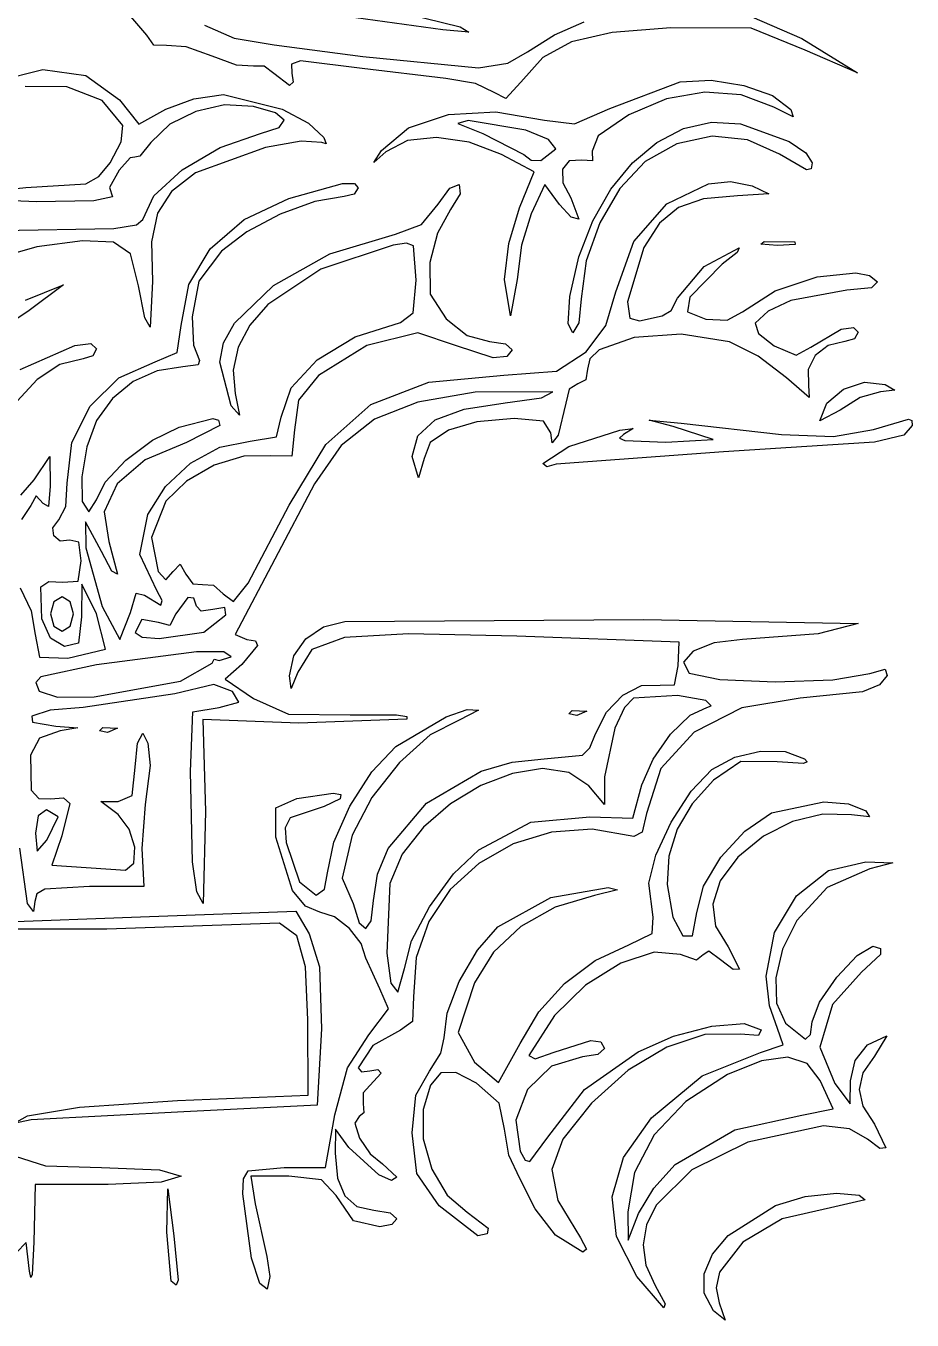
# Model space of a CAD drawing. Extents: x -2 to 143, y -75 to 57.
# Drawn here: x 118.25 to 141.05, y -75.06 to -41.78 of the extents above; entities that cross this region are included whole.
import ezdxf

# ---------------------------------------------------------------- set-up
doc = ezdxf.new("R2010")
doc.units = 0

msp = doc.modelspace()

# ---------------------------------------------------------------- linework, layer by layer
at = {"layer": 'Layer 1'}
for p, q in [((127.145388, -41.245665), (129.423817, -41.808566)), ((121.360018, -42.019968), (120.94696, -41.537355)), ((128.975928, -41.880598), (124.994114, -41.337804)), ((136.668238, -41.434393), (138.213968, -42.102492)), ((122.841158, -41.766426), (123.610574, -42.101928)), ((129.648444, -41.943326), (128.975928, -41.880598)), ((129.423817, -41.808566), (129.648444, -41.943326)), ((131.845418, -42.012763), (132.609688, -41.67966)), ((134.836928, -41.834443), (133.331901, -41.953803)), ((136.908457, -41.841995), (134.836928, -41.834443)), ((138.296578, -42.406445), (136.908457, -41.841995)), ((121.541519, -42.278518), (121.360018, -42.019968)), ((123.610574, -42.101928), (124.640938, -42.27176)), ((131.152778, -42.447235), (131.845418, -42.012763)), ((132.286494, -42.190376), (131.551544, -42.598147)), ((133.331901, -41.953803), (132.286494, -42.190376)), ((138.213968, -42.102492), (139.638278, -42.984809)), ((121.868348, -42.286855), (121.541519, -42.278518)), ((122.376458, -42.318409), (121.868348, -42.286855)), ((123.038198, -42.556296), (122.376458, -42.318409)), ((123.668901, -42.791524), (123.038198, -42.556296)), ((124.640938, -42.27176), (126.916738, -42.566258)), ((126.916738, -42.566258), (129.891191, -42.859454)), ((130.64336, -42.744127), (131.152778, -42.447235)), ((139.638278, -42.984809), (138.296578, -42.406445)), ((117.523896, -43.196606), (118.689014, -42.90073)), ((118.689014, -42.90073), (119.79106, -43.060059)), ((124.102368, -42.816685), (123.668901, -42.791524)), ((124.378813, -42.821477), (124.102368, -42.816685)), ((124.631978, -43.007732), (124.378813, -42.821477)), ((125.318281, -42.679922), (125.080656, -42.770234)), ((125.080656, -42.770234), (125.089578, -42.994722)), ((126.898018, -42.878347), (125.318281, -42.679922)), ((129.049488, -43.137992), (126.898018, -42.878347)), ((129.891191, -42.859454), (130.64336, -42.744127)), ((131.551544, -42.598147), (130.977888, -43.231103)), ((119.79106, -43.060059), (120.657908, -43.684959)), ((125.031471, -43.31315), (124.631978, -43.007732)), ((125.122877, -43.231357), (125.031471, -43.31315)), ((125.089578, -42.994722), (125.122877, -43.231357)), ((129.812132, -43.264353), (129.049488, -43.137992)), ((130.977888, -43.231103), (130.593163, -43.647997)), ((133.27206, -43.905098), (135.07929, -43.217426)), ((135.07929, -43.217426), (135.880272, -43.179588)), ((135.880272, -43.179588), (136.721445, -43.311035)), ((119.300111, -43.352111), (118.235714, -43.338052)), ((120.213341, -43.700475), (119.300111, -43.352111)), ((122.573401, -43.656715), (123.335918, -43.547394)), ((123.335918, -43.547394), (124.842351, -43.925893)), ((130.291868, -43.496777), (129.812132, -43.264353)), ((130.593163, -43.647997), (130.291868, -43.496777)), ((135.712867, -43.485223), (134.730411, -43.657974)), ((136.650665, -43.556003), (135.712867, -43.485223)), ((137.4896, -43.873192), (136.650665, -43.556003)), ((136.721445, -43.311035), (137.453335, -43.574263)), ((137.453335, -43.574263), (137.92647, -43.931772)), ((120.747198, -44.341325), (120.213341, -43.700475)), ((120.657908, -43.684959), (121.159068, -44.308732)), ((121.851698, -43.925827), (122.573401, -43.656715)), ((123.363526, -43.815004), (122.619108, -43.979072)), ((124.101488, -43.850925), (123.363526, -43.815004)), ((124.6694, -44.020782), (124.101488, -43.850925)), ((132.362324, -44.29989), (133.27206, -43.905098)), ((134.730411, -43.657974), (133.7575, -44.071378)), ((137.986319, -44.118397), (137.4896, -43.873192)), ((121.159068, -44.308732), (121.851698, -43.925827)), ((122.619108, -43.979072), (121.957145, -44.311728)), ((124.892653, -44.208531), (124.6694, -44.020782)), ((124.765311, -44.391239), (124.892653, -44.208531)), ((124.842351, -43.925893), (125.520418, -44.281504)), ((128.096032, -44.404306), (129.125027, -44.062666)), ((129.125027, -44.062666), (130.337919, -43.988384)), ((129.62993, -44.214375), (129.363062, -44.288201)), ((131.112201, -44.465058), (129.62993, -44.214375)), ((130.337919, -43.988384), (131.58995, -44.208315)), ((131.58995, -44.208315), (132.362324, -44.29989)), ((133.7575, -44.071378), (132.967702, -44.606643)), ((137.92647, -43.931772), (137.986319, -44.118397)), ((120.698234, -44.761486), (120.747198, -44.341325)), ((121.957145, -44.311728), (121.466548, -44.78157)), ((123.246848, -44.904791), (124.281438, -44.545971)), ((124.281438, -44.545971), (124.765311, -44.391239)), ((125.520418, -44.281504), (125.914728, -44.648264)), ((127.39569, -44.986446), (128.096032, -44.404306)), ((129.363062, -44.288201), (130.00467, -44.546357)), ((130.00467, -44.546357), (131.06207, -45.090722)), ((131.689531, -44.706876), (131.112201, -44.465058)), ((134.484188, -44.776534), (135.168864, -44.422227)), ((135.168864, -44.422227), (135.889757, -44.257608)), ((135.889757, -44.257608), (136.62854, -44.30125)), ((136.62854, -44.30125), (137.885159, -44.758546)), ((120.417498, -45.301556), (120.698234, -44.761486)), ((121.466548, -44.78157), (121.177582, -45.128448)), ((122.270016, -45.486916), (123.246848, -44.904791)), ((124.413639, -44.904306), (122.613758, -45.560403)), ((125.329442, -44.741704), (124.413639, -44.904306)), ((125.863128, -44.783312), (125.329442, -44.741704)), ((125.971053, -44.810892), (125.863128, -44.783312)), ((125.914728, -44.648264), (125.971053, -44.810892)), ((128.062631, -44.731737), (127.51022, -45.020366)), ((128.813667, -44.648222), (128.062631, -44.731737)), ((129.655848, -44.767414), (128.813667, -44.648222)), ((130.48169, -45.086906), (129.655848, -44.767414)), ((131.886, -44.939086), (131.689531, -44.706876)), ((132.967702, -44.606643), (132.8207, -45.005043)), ((133.854054, -45.301955), (134.484188, -44.776534)), ((134.997259, -44.810168), (134.18259, -45.269698)), ((135.902899, -44.621435), (134.997259, -44.810168)), ((136.812279, -44.708391), (135.902899, -44.621435)), ((137.63817, -45.075927), (136.812279, -44.708391)), ((137.885159, -44.758546), (138.31115, -45.044577)), ((120.931912, -45.177994), (120.649198, -45.49447)), ((121.053548, -45.159543), (120.931912, -45.177994)), ((121.177582, -45.128448), (121.053548, -45.159543)), ((127.198829, -45.293409), (127.39569, -44.986446)), ((127.51022, -45.020366), (127.198829, -45.293409)), ((131.3213, -45.536697), (130.48169, -45.086906)), ((131.06207, -45.090722), (131.243597, -45.233147)), ((131.243597, -45.233147), (131.49607, -45.245292)), ((131.49607, -45.245292), (131.886, -44.939086)), ((131.886, -44.939086), (131.886, -44.939086)), ((132.227513, -45.24996), (132.055604, -45.469468)), ((132.5533, -45.235213), (132.227513, -45.24996)), ((132.828637, -45.247451), (132.5533, -45.235213)), ((132.8207, -45.005043), (132.828637, -45.247451)), ((138.332085, -45.486162), (137.63817, -45.075927)), ((138.31115, -45.044577), (138.47445, -45.299729)), ((120.130715, -45.652677), (120.417498, -45.301556)), ((120.649198, -45.49447), (120.401141, -45.932891)), ((121.543042, -46.151754), (122.270016, -45.486916)), ((122.613758, -45.560403), (121.998136, -46.035573)), ((130.9443, -46.455636), (131.3213, -45.536697)), ((132.055604, -45.469468), (132.06115, -45.813824)), ((133.29679, -45.979917), (133.854054, -45.301955)), ((134.18259, -45.269698), (133.532102, -45.96006)), ((138.447197, -45.460834), (138.332085, -45.486162)), ((138.47445, -45.299729), (138.447197, -45.460834)), ((118.251798, -45.93913), (119.793014, -45.840991)), ((119.793014, -45.840991), (120.130715, -45.652677)), ((125.018018, -46.216414), (126.394826, -45.838089)), ((126.394826, -45.838089), (126.703141, -45.833973)), ((126.703141, -45.833973), (126.799078, -45.947017)), ((129.158847, -45.952039), (129.399848, -45.860921)), ((129.399848, -45.860921), (129.425263, -46.09922)), ((131.59915, -45.863596), (131.24815, -46.614739)), ((131.97436, -46.376368), (131.59915, -45.863596)), ((132.06115, -45.813824), (132.26773, -46.203117)), ((134.737493, -46.359724), (135.810111, -45.838577)), ((135.810111, -45.838577), (136.377127, -45.786654)), ((136.377127, -45.786654), (136.936638, -45.895508)), ((136.936638, -45.895508), (137.361372, -46.097709)), ((116.442308, -46.115495), (118.251798, -45.93913)), ((118.526498, -46.304947), (117.017592, -46.238898)), ((120.475838, -46.176665), (119.995789, -46.277662)), ((120.401141, -45.932891), (120.475838, -46.176665)), ((121.258028, -46.758711), (121.543042, -46.151754)), ((121.998136, -46.035573), (121.634636, -46.593183)), ((123.86216, -46.756933), (125.018018, -46.216414)), ((126.439198, -46.170186), (125.683839, -46.295764)), ((126.693366, -46.10463), (126.439198, -46.170186)), ((126.799078, -45.947017), (126.693366, -46.10463)), ((128.859608, -46.36274), (129.158847, -45.952039)), ((129.425263, -46.09922), (129.172488, -46.500248)), ((132.26773, -46.203117), (132.47534, -46.749961)), ((132.830721, -46.791845), (133.29679, -45.979917)), ((133.532102, -45.96006), (133.010344, -46.843773)), ((135.678497, -46.227428), (135.033468, -46.4495)), ((136.554748, -46.147644), (135.678497, -46.227428)), ((137.361372, -46.097709), (136.554748, -46.147644)), ((119.995789, -46.277662), (118.526498, -46.304947)), ((125.683839, -46.295764), (124.793413, -46.622236)), ((128.425057, -46.887934), (128.859608, -46.36274)), ((129.172488, -46.500248), (128.840249, -47.108993)), ((130.676627, -47.378044), (130.9443, -46.455636)), ((132.276289, -46.697629), (131.97436, -46.376368)), ((133.886651, -47.328886), (134.737493, -46.359724)), ((135.033468, -46.4495), (134.546944, -46.854133)), ((120.509553, -46.98761), (121.092066, -46.899416)), ((121.092066, -46.899416), (121.258028, -46.758711)), ((121.634636, -46.593183), (121.484199, -47.331738)), ((122.990629, -47.510922), (123.86216, -46.756933)), ((124.793413, -46.622236), (123.937097, -47.074205)), ((127.759978, -47.135317), (128.425057, -46.887934)), ((131.24815, -46.614739), (130.996292, -47.419915)), ((132.47534, -46.749961), (132.276289, -46.697629)), ((132.474176, -47.719168), (132.830721, -46.791845)), ((133.010344, -46.843773), (132.663453, -47.82194)), ((134.546944, -46.854133), (134.146208, -47.481604)), ((117.587128, -47.046234), (120.509553, -46.98761)), ((123.937097, -47.074205), (123.284068, -47.576276)), ((126.066392, -47.642853), (127.759978, -47.135317)), ((128.840249, -47.108993), (128.640948, -47.866418)), ((118.533409, -47.460167), (116.247058, -48.124398)), ((119.703594, -47.305268), (118.533409, -47.460167)), ((120.508128, -47.339211), (119.703594, -47.305268)), ((120.943991, -47.639131), (120.508128, -47.339211)), ((121.484199, -47.331738), (121.507768, -48.349743)), ((122.440341, -48.434931), (122.990629, -47.510922)), ((123.284068, -47.576276), (122.700378, -48.343378)), ((127.695058, -47.423737), (125.839749, -48.040579)), ((128.041098, -47.365864), (127.695058, -47.423737)), ((128.218287, -47.439885), (128.041098, -47.365864)), ((128.288748, -48.317626), (128.218287, -47.439885)), ((130.56296, -48.305316), (130.676627, -47.378044)), ((130.996292, -47.419915), (130.88368, -48.300969)), ((133.425448, -48.615998), (133.886651, -47.328886)), ((134.146208, -47.481604), (133.724514, -48.87889)), ((135.700079, -47.970406), (136.594918, -47.485626)), ((136.594918, -47.485626), (136.549478, -47.610603)), ((137.156337, -47.397738), (137.23991, -47.329166)), ((137.58392, -47.428826), (137.156337, -47.397738)), ((137.23991, -47.329166), (137.23991, -47.329186)), ((137.23991, -47.329186), (138.03149, -47.333586)), ((138.041922, -47.402671), (137.58392, -47.428826)), ((138.03149, -47.333586), (138.041922, -47.402671)), ((121.147758, -48.462421), (120.943991, -47.639131)), ((124.621252, -48.452368), (126.066392, -47.642853)), ((128.640948, -47.866418), (128.652062, -48.677999)), ((132.24548, -48.74331), (132.474176, -47.719168)), ((132.663453, -47.82194), (132.53757, -48.795668)), ((136.162278, -47.911082), (135.326888, -48.760131)), ((136.549478, -47.610603), (136.162278, -47.911082)), ((125.839749, -48.040579), (124.477996, -48.943843)), ((135.016088, -48.782856), (135.700079, -47.970406)), ((137.526563, -48.590917), (138.608321, -48.230014)), ((138.608321, -48.230014), (139.596144, -48.128218)), ((139.596144, -48.128218), (139.95077, -48.19775)), ((139.95077, -48.19775), (140.157038, -48.359976)), ((118.242052, -48.829506), (119.218598, -48.439648)), ((119.218598, -48.439648), (118.337098, -49.099784)), ((121.306407, -49.284462), (121.147758, -48.462421)), ((121.507768, -48.349743), (121.449736, -49.530168)), ((122.248208, -49.485514), (122.440341, -48.434931)), ((122.700378, -48.343378), (122.530208, -49.259536)), ((123.614717, -49.425588), (124.621252, -48.452368)), ((128.209792, -49.160745), (128.288748, -48.317626)), ((130.56296, -48.305321), (130.56296, -48.305316)), ((130.71442, -49.236055), (130.56296, -48.305321)), ((130.88368, -48.300969), (130.71442, -49.236055)), ((139.370778, -48.578972), (137.927909, -48.845464)), ((140.000203, -48.519668), (139.370778, -48.578972)), ((140.157038, -48.359976), (140.000203, -48.519668)), ((128.652062, -48.677999), (129.061958, -49.311428)), ((132.195714, -49.440628), (132.24548, -48.743306)), ((132.24548, -48.743306), (132.24548, -48.74331)), ((132.53757, -48.795668), (132.474696, -49.417443)), ((133.171232, -49.481232), (133.425448, -48.615998)), ((133.724514, -48.87889), (133.785956, -49.29992)), ((134.845779, -49.102863), (135.016088, -48.782856)), ((135.326888, -48.760131), (135.265267, -49.134023)), ((136.683868, -49.136477), (137.526563, -48.590917)), ((137.927909, -48.845464), (137.344593, -49.116238)), ((118.337098, -49.099784), (117.091591, -49.935233)), ((124.477996, -48.943843), (124.013318, -49.47368)), ((127.887498, -49.411656), (128.209792, -49.160745)), ((134.038458, -49.368894), (134.618808, -49.235964)), ((134.618808, -49.235964), (134.845779, -49.102863)), ((135.265267, -49.134023), (135.742288, -49.321006)), ((136.288112, -49.34399), (136.683868, -49.136477)), ((137.344593, -49.116238), (137.008398, -49.423286)), ((121.449736, -49.530168), (121.306407, -49.284462)), ((122.143163, -50.180334), (122.248208, -49.485514)), ((122.530208, -49.259536), (122.566054, -49.987612)), ((123.335352, -49.930376), (123.614717, -49.425588)), ((124.013318, -49.47368), (123.709369, -50.040079)), ((126.722871, -49.776799), (127.887498, -49.411656)), ((129.061958, -49.311428), (129.603156, -49.739932)), ((132.32228, -49.674045), (132.195714, -49.440628)), ((132.474696, -49.417443), (132.32228, -49.674045)), ((132.663238, -50.157788), (133.171232, -49.481232)), ((133.785956, -49.29992), (134.038458, -49.368894)), ((135.742288, -49.321006), (136.288112, -49.34399)), ((137.008398, -49.423286), (137.098453, -49.69106)), ((139.221207, -49.578282), (139.534978, -49.534212)), ((139.534978, -49.534212), (139.662298, -49.659166)), ((125.744609, -50.366374), (126.722871, -49.776799)), ((128.333108, -49.674128), (127.016754, -49.998513)), ((129.299628, -50.001268), (128.333108, -49.674128)), ((129.603156, -49.739932), (130.172298, -49.893118)), ((130.172298, -49.893118), (130.585236, -49.957431)), ((133.896813, -49.795307), (132.998787, -50.113916)), ((135.108459, -49.708031), (133.896813, -49.795307)), ((136.352958, -49.906096), (135.108459, -49.708031)), ((137.090844, -50.272329), (136.352958, -49.906096)), ((137.098453, -49.69106), (137.496968, -50.009046)), ((138.443448, -50.044246), (139.221207, -49.578282)), ((139.315978, -49.899886), (138.883128, -50.002578)), ((139.560568, -49.826304), (139.315978, -49.899886)), ((139.662298, -49.659166), (139.560568, -49.826304)), ((118.104738, -50.619314), (119.507482, -49.999005)), ((119.507482, -49.999005), (119.920653, -49.947749)), ((119.920653, -49.947749), (120.070278, -50.088384)), ((120.070278, -50.088384), (119.968548, -50.262517)), ((121.574918, -50.422004), (122.143163, -50.180334)), ((122.566054, -49.987612), (122.713778, -50.382516)), ((123.236948, -50.424237), (123.335352, -49.930376)), ((123.709369, -50.040079), (123.578593, -50.631358)), ((127.016754, -49.998513), (125.776518, -50.768758)), ((130.271203, -50.318593), (129.299628, -50.001268)), ((130.585236, -49.957431), (130.756988, -50.112118)), ((130.756988, -50.112118), (130.620361, -50.284296)), ((131.898456, -50.654673), (132.663238, -50.157788)), ((132.998787, -50.113916), (132.755122, -50.343091)), ((137.496968, -50.009046), (138.065529, -50.247757)), ((138.065529, -50.247757), (138.443448, -50.044246)), ((138.883128, -50.002578), (138.555543, -50.257727)), ((119.125204, -50.490236), (118.537389, -50.871917)), ((119.723958, -50.340304), (119.125204, -50.490236)), ((119.968548, -50.262517), (119.723958, -50.340304)), ((120.641859, -50.827373), (121.574918, -50.422004)), ((122.287118, -50.546766), (121.627213, -50.647017)), ((122.681813, -50.497139), (122.287118, -50.546766)), ((122.713778, -50.382516), (122.681813, -50.497139)), ((123.527418, -51.548487), (123.236948, -50.424237)), ((125.070947, -51.086632), (125.744609, -50.366374)), ((130.620361, -50.284296), (130.271203, -50.318593)), ((132.755122, -50.343091), (132.695148, -50.609846)), ((137.815208, -50.830276), (137.090844, -50.272329)), ((138.555543, -50.257727), (138.375565, -50.614293)), ((118.537389, -50.871917), (118.025859, -51.429521)), ((119.900449, -51.554383), (120.641859, -50.827373)), ((121.627213, -50.647017), (121.012736, -50.925579)), ((123.578593, -50.631358), (123.633438, -51.235837)), ((125.776518, -50.768758), (125.264874, -51.402299)), ((128.614624, -50.944278), (130.545538, -50.760028)), ((130.545538, -50.760028), (131.898456, -50.654673)), ((132.651739, -50.882359), (132.447778, -50.987906)), ((132.695148, -50.609846), (132.651739, -50.882359)), ((138.395322, -51.337026), (137.815208, -50.830276)), ((138.375565, -50.614293), (138.385538, -51.021236)), ((121.012736, -50.925579), (120.479322, -51.360414)), ((123.633438, -51.235837), (123.743538, -51.791548)), ((124.820118, -51.843826), (125.070947, -51.086632)), ((127.125549, -51.516756), (128.614624, -50.944278)), ((129.810098, -51.202166), (128.329928, -51.452882)), ((131.808068, -51.188166), (129.810098, -51.202166)), ((131.512807, -51.345531), (131.808068, -51.188166)), ((132.225186, -51.122991), (132.139228, -51.480646)), ((132.447778, -50.987906), (132.225186, -51.122991)), ((138.385538, -51.021236), (138.395322, -51.337026)), ((138.852768, -51.479732), (139.280239, -51.123514)), ((139.280239, -51.123514), (139.825053, -50.939734)), ((140.23273, -51.19163), (139.714061, -51.335655)), ((139.825053, -50.939734), (140.35447, -51.00212)), ((140.597976, -51.149773), (140.23273, -51.19163)), ((140.35447, -51.00212), (140.597976, -51.149773)), ((119.430211, -52.49367), (119.900449, -51.554383)), ((120.479322, -51.360414), (120.062608, -51.929486)), ((123.743538, -51.791548), (123.527418, -51.548487)), ((125.264874, -51.402299), (125.156408, -52.165778)), ((125.964781, -52.546092), (127.125549, -51.516756)), ((128.329928, -51.452882), (127.213704, -51.890451)), ((129.522194, -51.631863), (130.577488, -51.475326)), ((130.577488, -51.475326), (131.512807, -51.345531)), ((132.139228, -51.480646), (131.944368, -52.301886)), ((138.67538, -51.93466), (138.852768, -51.479732)), ((139.714061, -51.335655), (139.19378, -51.66091)), ((122.192588, -52.096266), (123.057237, -51.879034)), ((123.057237, -51.879034), (123.202193, -51.919787)), ((124.695022, -52.345651), (124.820118, -51.843826)), ((127.213704, -51.890451), (126.360987, -52.571958)), ((128.775259, -51.911776), (129.522194, -51.631863)), ((130.806468, -51.876306), (129.851599, -51.961033)), ((131.564656, -51.940782), (130.806468, -51.876306)), ((139.19378, -51.66091), (138.67538, -51.93466)), ((140.05767, -52.15882), (140.952145, -51.888666)), ((140.952145, -51.888666), (141.042444, -51.924045)), ((120.062608, -51.929486), (119.814709, -52.604057)), ((121.511363, -52.429114), (122.192588, -52.096266)), ((123.236948, -52.057066), (122.380348, -52.488756)), ((123.202193, -51.919787), (123.236948, -52.057066)), ((125.156408, -52.165778), (125.090812, -52.847338)), ((128.331154, -52.318252), (128.775259, -51.911776)), ((129.118872, -52.174424), (128.65255, -52.496696)), ((129.851599, -51.961033), (129.118872, -52.174424)), ((131.749498, -52.247186), (131.564656, -51.940782)), ((132.220675, -52.595224), (133.52706, -52.17602)), ((133.52706, -52.17602), (133.870057, -52.129015)), ((133.870057, -52.129015), (133.62606, -52.28358)), ((134.90086, -52.0843), (134.279814, -51.918535)), ((134.279814, -51.918535), (135.11028, -51.9973)), ((135.927579, -52.411876), (134.90086, -52.0843)), ((135.11028, -51.9973), (137.68292, -52.28422)), ((138.67538, -51.93466), (138.67538, -51.93466)), ((139.027034, -52.341573), (140.05767, -52.15882)), ((141.04715, -52.05745), (140.834964, -52.305408)), ((141.042444, -51.924045), (141.04715, -52.05745)), ((119.310668, -53.535874), (119.430211, -52.49367)), ((120.820788, -52.948744), (121.511363, -52.429114)), ((122.380348, -52.488756), (121.31798, -52.935385)), ((123.240937, -52.616832), (124.020888, -52.454626)), ((124.020888, -52.454626), (124.695022, -52.345651)), ((125.018788, -54.100918), (125.964781, -52.546092)), ((126.360987, -52.571958), (125.671338, -53.554486)), ((128.184348, -52.854476), (128.331154, -52.318252)), ((128.65255, -52.496696), (128.496898, -52.908066)), ((131.786423, -52.502611), (131.749498, -52.247186)), ((131.944368, -52.301886), (131.786423, -52.502611)), ((133.62606, -52.28358), (133.523507, -52.379025)), ((133.523507, -52.379025), (133.658689, -52.4427)), ((133.658689, -52.4427), (134.71449, -52.48833)), ((134.71449, -52.48833), (135.927579, -52.411876)), ((140.077285, -52.483256), (136.19871, -52.72934)), ((137.68292, -52.28422), (139.027034, -52.341573)), ((140.834964, -52.305408), (140.077285, -52.483256)), ((118.46341, -53.45287), (118.87018, -52.8495)), ((118.87018, -52.8495), (118.87318, -53.61599)), ((119.814709, -52.604057), (119.687797, -53.375397)), ((122.485783, -53.025942), (123.240937, -52.616832)), ((123.857158, -52.8462), (123.091331, -53.079462)), ((124.544038, -52.839438), (123.857158, -52.8462)), ((125.090812, -52.847338), (124.544038, -52.839438)), ((128.348478, -53.396926), (128.184348, -52.854476)), ((131.5481, -53.03602), (132.220675, -52.595224)), ((136.19871, -52.72934), (131.89447, -53.05307)), ((120.28562, -53.509882), (120.820788, -52.948744)), ((121.31798, -52.935385), (120.596441, -53.553604)), ((121.839746, -53.621497), (122.485783, -53.025942)), ((123.091331, -53.079462), (122.377842, -53.482731)), ((128.496898, -52.908066), (128.348478, -53.396926)), ((131.54815, -53.03597), (131.5481, -53.03602)), ((131.649884, -53.11892), (131.54815, -53.03597)), ((131.89447, -53.05307), (131.649884, -53.11892)), ((118.123085, -53.842686), (118.46341, -53.45287)), ((119.281053, -54.139028), (119.310668, -53.535874)), ((119.687797, -53.375397), (119.700818, -54.009677)), ((120.070618, -53.967256), (120.28562, -53.509882)), ((120.596441, -53.553604), (120.267747, -54.27696)), ((122.377842, -53.482731), (121.847978, -53.999518)), ((125.671338, -53.554486), (123.632738, -57.426606)), ((118.517534, -53.862796), (118.37721, -54.11482)), ((118.6922, -54.06012), (118.517534, -53.862796)), ((118.87318, -53.61599), (118.833645, -54.134804)), ((121.387148, -54.343036), (121.839746, -53.621497)), ((118.37721, -54.11482), (118.133711, -54.470683)), ((118.833645, -54.134804), (118.6922, -54.06012)), ((119.101138, -54.478384), (119.281053, -54.139028)), ((119.700818, -54.009677), (119.872718, -54.273066)), ((119.872718, -54.273066), (120.070618, -53.967256)), ((121.847978, -53.999518), (121.477462, -54.932988)), ((123.965478, -56.109248), (125.018788, -54.100918)), ((118.945917, -54.683336), (119.101138, -54.478384)), ((120.198638, -55.295396), (119.783436, -54.52984)), ((119.783436, -54.52984), (119.793708, -55.203796)), ((120.267747, -54.27696), (120.383918, -55.039006)), ((121.182641, -55.372217), (121.387148, -54.343036)), ((118.969451, -54.89205), (118.945917, -54.683336)), ((119.129623, -55.025976), (118.969451, -54.89205)), ((119.384318, -55.006564), (119.129623, -55.025976)), ((119.610277, -55.055055), (119.384318, -55.006564)), ((119.674828, -55.533244), (119.610277, -55.055055)), ((119.793708, -55.203796), (120.209909, -56.711475)), ((120.383918, -55.039006), (120.609168, -55.879546)), ((121.477462, -54.932988), (121.656808, -55.806038)), ((119.593232, -56.053569), (119.674828, -55.533244)), ((120.461346, -55.798382), (120.198638, -55.295396)), ((121.615588, -56.298776), (121.182641, -55.372217)), ((120.609168, -55.879546), (120.461346, -55.798382)), ((121.656808, -55.806038), (121.850381, -56.023407)), ((121.850381, -56.023407), (122.038928, -55.812038)), ((122.038928, -55.812038), (122.216794, -55.617883)), ((122.216794, -55.617883), (122.361308, -55.879338)), ((122.361308, -55.879338), (122.541068, -56.126337)), ((118.099221, -56.225002), (118.38869, -56.819513)), ((118.635092, -56.204497), (118.840691, -56.064112)), ((118.657618, -57.029294), (118.635092, -56.204497)), ((118.840691, -56.064112), (119.203288, -56.083544)), ((119.203288, -56.083544), (119.593232, -56.053569)), ((119.691118, -56.134534), (119.683118, -56.971004)), ((120.063258, -56.901024), (119.691118, -56.134534)), ((122.541068, -56.126337), (122.792888, -56.143138)), ((122.792888, -56.143138), (123.072509, -56.160569)), ((123.072509, -56.160569), (123.328498, -56.379188)), ((123.593581, -56.578703), (123.965478, -56.109248)), ((119.180004, -56.46342), (118.969734, -56.591166)), ((119.390265, -56.591166), (119.180004, -56.46342)), ((120.938888, -56.859956), (121.087964, -56.363611)), ((121.087964, -56.363611), (121.300048, -56.421966)), ((121.300048, -56.421966), (121.720851, -56.674002)), ((121.757912, -56.555454), (121.615588, -56.298776)), ((121.720851, -56.674002), (121.757912, -56.555454)), ((122.415483, -56.474195), (122.108084, -56.89609)), ((122.574524, -56.491942), (122.415483, -56.474195)), ((122.643194, -56.69709), (122.574524, -56.491942)), ((123.328498, -56.379188), (123.593581, -56.578703)), ((118.38869, -56.819513), (118.487148, -57.429094)), ((118.969734, -56.591166), (118.883154, -56.90141)), ((119.476844, -56.90141), (119.390265, -56.591166)), ((120.209909, -56.711475), (120.669618, -57.558006)), ((120.669618, -57.558006), (120.938888, -56.859956)), ((122.108084, -56.89609), (121.954479, -57.195376)), ((122.75969, -56.82494), (122.643194, -56.69709)), ((123.062404, -56.78359), (122.75969, -56.82494)), ((123.364139, -56.737854), (123.062404, -56.78359)), ((123.394044, -56.92704), (123.364139, -56.737854)), ((118.881482, -57.523629), (118.657618, -57.029294)), ((118.883154, -56.90141), (118.969734, -57.211659)), ((118.969734, -57.211659), (119.180004, -57.33941)), ((119.180004, -57.33941), (119.390265, -57.211659)), ((119.390265, -57.211659), (119.476844, -56.90141)), ((119.476844, -56.90141), (119.476844, -56.90141)), ((119.683118, -56.971004), (119.602327, -57.652123)), ((120.302338, -57.809334), (120.063258, -56.901024)), ((121.229503, -57.041184), (121.060034, -57.37582)), ((121.657894, -57.12279), (121.229503, -57.041184)), ((121.954479, -57.195376), (121.657894, -57.12279)), ((122.826424, -57.36619), (123.394044, -56.92704)), ((125.450299, -57.541836), (125.907724, -57.228435)), ((125.907724, -57.228435), (126.45276, -57.09855)), ((126.45276, -57.09855), (134.136196, -57.045938)), ((134.136196, -57.045938), (139.66216, -57.14415)), ((139.66216, -57.14415), (138.628025, -57.411124)), ((118.487148, -57.429094), (118.597568, -58.01585)), ((119.242888, -57.737494), (118.881482, -57.523629)), ((121.060034, -57.37582), (121.237844, -57.494163)), ((121.237844, -57.494163), (121.681393, -57.531478)), ((121.681393, -57.531478), (122.826424, -57.36582)), ((122.826424, -57.36582), (122.826424, -57.36619)), ((123.632738, -57.426606), (123.929588, -57.557836)), ((123.929588, -57.557836), (124.152772, -57.594721)), ((125.139324, -57.98112), (125.450299, -57.541836)), ((126.445604, -57.504994), (125.60894, -57.815715)), ((128.089071, -57.408943), (126.445604, -57.504994)), ((130.87553, -57.47242), (128.089071, -57.408943)), ((135.05094, -57.62266), (130.87553, -57.47242)), ((136.68225, -57.55599), (135.954111, -57.642317)), ((138.628025, -57.411124), (136.68225, -57.55599)), ((119.602327, -57.652123), (119.242888, -57.737494)), ((119.328208, -58.034114), (120.302338, -57.809334)), ((122.64061, -57.870385), (120.070504, -58.20774)), ((123.343566, -57.876717), (122.64061, -57.870385)), ((123.527274, -58.00733), (123.343566, -57.876717)), ((124.206657, -57.709441), (123.801638, -58.196776)), ((124.152772, -57.594721), (124.206657, -57.709441)), ((125.60894, -57.815715), (125.24289, -58.39625)), ((135.03134, -58.23723), (135.05094, -57.62266)), ((135.417711, -57.857226), (135.170175, -58.139113)), ((135.954111, -57.642317), (135.417711, -57.857226)), ((118.597568, -58.01585), (119.328208, -58.034114)), ((120.070504, -58.20774), (118.635576, -58.51801)), ((122.230814, -58.63252), (123.038944, -58.16733)), ((123.038944, -58.16733), (123.093059, -58.06502)), ((123.093059, -58.06502), (123.223164, -58.09603)), ((123.223164, -58.09603), (123.527274, -58.00733)), ((123.801638, -58.196776), (123.376848, -58.577436)), ((125.03364, -58.48865), (125.139324, -57.98112)), ((135.170175, -58.139113), (135.30863, -58.42637)), ((118.635576, -58.51801), (118.505491, -58.665204)), ((125.076551, -58.816164), (125.03364, -58.48865)), ((125.24289, -58.39625), (125.076551, -58.816164)), ((134.934915, -58.71901), (135.03134, -58.23723)), ((135.30863, -58.42637), (136.103877, -58.588336)), ((139.004358, -58.592025), (139.96332, -58.43237)), ((139.96332, -58.43237), (140.356974, -58.317614)), ((140.40679, -58.48107), (140.207316, -58.727074)), ((140.356974, -58.317614), (140.40679, -58.48107)), ((118.505491, -58.665204), (118.594434, -58.88645)), ((118.594434, -58.88645), (119.061306, -59.037334)), ((120.010954, -59.032171), (122.230814, -58.63247)), ((123.086271, -58.714774), (122.084388, -58.952956)), ((122.230814, -58.63247), (122.230814, -58.63252)), ((123.564278, -58.898256), (123.086271, -58.714774)), ((123.376848, -58.577436), (124.103898, -59.074686)), ((133.603915, -58.992889), (134.089428, -58.741998)), ((134.089428, -58.741998), (134.56504, -58.72823)), ((134.56504, -58.72823), (134.934915, -58.71901)), ((136.103877, -58.588336), (137.526831, -58.643784)), ((137.526831, -58.643784), (139.004358, -58.592025)), ((140.207316, -58.727074), (139.77255, -58.905733)), ((119.061306, -59.037334), (120.010954, -59.032171)), ((122.084388, -58.952956), (119.722988, -59.309796)), ((123.219628, -59.309846), (123.730649, -59.168896)), ((123.730649, -59.168896), (123.564278, -58.898256)), ((124.103898, -59.074686), (125.005482, -59.475225)), ((133.182474, -59.42518), (133.603915, -58.992889)), ((133.87866, -59.06797), (133.645601, -59.303966)), ((135.011818, -58.996201), (133.87866, -59.06797)), ((135.74449, -59.12307), (135.011818, -58.996201)), ((135.881819, -59.260145), (135.74449, -59.12307)), ((138.16568, -59.06926), (136.665715, -59.31434)), ((139.77255, -58.905733), (138.16568, -59.06926)), ((118.878235, -59.375587), (118.407699, -59.52466)), ((118.407699, -59.52466), (118.419055, -59.68456)), ((119.722988, -59.309796), (118.878235, -59.375587)), ((122.482208, -60.952326), (122.544308, -59.419346)), ((122.544308, -59.419346), (123.219628, -59.309846)), ((125.005482, -59.475225), (126.593038, -59.495626)), ((126.593038, -59.495626), (127.787822, -59.492275)), ((127.76728, -60.31171), (129.060486, -59.549776)), ((127.787822, -59.492275), (128.047979, -59.536687)), ((128.047979, -59.536687), (128.048128, -59.609126)), ((129.060486, -59.549776), (129.599631, -59.359095)), ((129.89071, -59.37324), (129.39919, -59.63172)), ((129.599631, -59.359095), (129.89071, -59.37324)), ((132.216735, -59.467754), (132.3026, -59.37932)), ((132.42217, -59.51163), (132.216735, -59.467754)), ((132.3026, -59.37931), (132.6819, -59.39661)), ((132.3026, -59.37932), (132.3026, -59.37931)), ((132.6819, -59.39661), (132.42217, -59.51163)), ((132.89908, -59.98315), (133.182474, -59.42518)), ((133.645601, -59.303966), (133.401678, -59.83298)), ((134.83601, -59.992714), (135.336818, -59.503672)), ((135.336818, -59.503672), (135.76879, -59.30647)), ((136.665715, -59.31434), (135.438819, -59.94021)), ((135.76879, -59.30647), (135.881819, -59.260145)), ((118.419055, -59.68456), (119.019978, -59.782836)), ((119.019978, -59.782836), (119.582597, -59.825139)), ((119.582597, -59.825139), (119.131238, -59.906156)), ((120.145126, -59.905744), (120.231, -59.81731)), ((120.231, -59.8173), (120.6103, -59.8346)), ((120.231, -59.81731), (120.231, -59.8173)), ((120.6103, -59.8346), (120.35056, -59.94962)), ((125.270618, -59.707926), (122.800098, -59.616926)), ((122.800098, -59.616926), (122.873198, -61.981856)), ((128.048128, -59.609126), (125.270618, -59.707926)), ((129.39919, -59.63172), (128.650477, -60.008888)), ((133.401678, -59.83298), (133.13147, -61.09221)), ((118.602716, -60.091654), (118.367788, -60.527606)), ((119.131238, -59.906156), (118.602716, -60.091654)), ((120.35056, -59.94962), (120.145126, -59.905744)), ((121.05983, -60.84262), (121.117979, -60.22395)), ((121.117979, -60.22395), (121.25772, -59.96663)), ((121.25772, -59.96663), (121.391086, -60.219473)), ((121.391086, -60.219473), (121.451454, -60.793554)), ((128.650477, -60.008888), (127.856834, -60.717269)), ((132.760997, -60.338984), (132.89908, -59.98315)), ((134.382962, -60.635271), (134.83601, -59.992714)), ((135.438819, -59.94021), (134.587228, -60.87034)), ((118.367788, -60.527606), (118.384851, -61.432461)), ((127.152383, -60.957249), (127.76728, -60.31171)), ((131.57869, -60.62606), (132.56401, -60.531109)), ((132.56401, -60.531109), (132.760997, -60.338984)), ((136.48274, -60.585173), (137.146082, -60.426945)), ((137.146082, -60.426945), (137.779069, -60.435052)), ((137.779069, -60.435052), (138.27698, -60.62162)), ((120.982865, -61.565318), (121.05983, -60.84262)), ((121.451454, -60.793554), (121.31722, -61.79873)), ((127.856834, -60.717269), (127.145254, -61.620865)), ((129.962682, -60.939853), (130.756701, -60.708785)), ((130.756701, -60.708785), (131.57869, -60.62606)), ((131.542346, -60.876168), (130.767061, -60.999224)), ((132.217325, -60.973428), (131.542346, -60.876168)), ((134.09427, -61.29302), (134.382962, -60.635271)), ((134.587228, -60.87034), (134.21318, -62.0282)), ((135.89376, -60.89761), (136.48274, -60.585173)), ((136.638859, -60.694887), (135.93715, -61.17249)), ((137.5769, -60.70282), (136.638859, -60.694887)), ((138.253722, -60.747814), (137.5769, -60.70282)), ((138.346369, -60.706196), (138.253722, -60.747814)), ((138.27698, -60.62162), (138.346369, -60.706196)), ((122.534997, -63.269854), (122.482208, -60.952326)), ((126.585225, -61.839994), (127.152383, -60.957249)), ((128.559192, -61.763358), (129.962682, -60.939853)), ((130.767061, -60.999224), (129.954964, -61.311489)), ((132.7285, -61.32211), (132.217325, -60.973428)), ((133.13147, -61.09221), (133.132, -61.8014)), ((135.367305, -61.452451), (135.89376, -60.89761)), ((135.93715, -61.17249), (135.386121, -61.783399)), ((118.384851, -61.432461), (118.581974, -61.644734)), ((125.2185, -61.64161), (126.152378, -61.506139)), ((126.152378, -61.506139), (126.347665, -61.544088)), ((126.347665, -61.544088), (126.33159, -61.65221)), ((129.954964, -61.311489), (129.169551, -61.781855)), ((133.132, -61.8014), (132.7285, -61.32211)), ((133.86253, -62.14896), (134.09427, -61.29302)), ((134.852614, -62.249419), (135.367305, -61.452451)), ((118.581974, -61.644734), (118.885438, -61.654666)), ((118.885438, -61.654666), (119.218306, -61.624312)), ((119.377706, -61.774587), (119.173568, -62.608666)), ((119.218306, -61.624312), (119.377706, -61.774587)), ((120.180438, -61.718756), (120.62, -61.7186)), ((120.620258, -62.059676), (120.180438, -61.718756)), ((120.62, -61.7186), (120.982865, -61.565318)), ((121.31722, -61.79873), (121.23322, -62.93021)), ((124.6812, -62.63544), (124.682212, -61.882981)), ((124.682212, -61.882981), (125.2185, -61.64161)), ((125.92729, -61.84785), (125.050544, -62.146045)), ((126.33159, -61.65221), (125.92729, -61.84785)), ((126.169147, -62.769476), (126.585225, -61.839994)), ((127.145254, -61.620865), (126.64273, -62.58368)), ((127.569497, -62.929256), (128.559192, -61.763358)), ((129.169551, -61.781855), (128.47432, -62.379215)), ((135.386121, -61.783399), (135.003744, -62.433416)), ((137.42648, -62.01477), (138.774411, -61.732467)), ((138.774411, -61.732467), (139.412652, -61.780964)), ((139.412652, -61.780964), (139.86015, -61.95967)), ((118.564796, -62.091863), (118.49359, -62.54014)), ((118.78415, -61.9379), (118.564796, -62.091863)), ((119.08099, -62.11504), (118.78415, -61.9379)), ((118.79044, -62.71728), (119.08099, -62.11504)), ((119.08099, -62.11504), (119.08099, -62.11504)), ((120.907758, -62.432487), (120.620258, -62.059676)), ((122.873198, -61.981856), (122.806898, -64.346776)), ((125.050544, -62.146045), (124.918993, -62.402543)), ((131.239736, -62.255525), (132.7549, -62.11786)), ((132.7549, -62.11786), (133.86253, -62.14896)), ((134.21318, -62.0282), (134.104437, -62.5113)), ((136.740939, -62.480992), (137.42648, -62.01477)), ((138.749167, -62.045511), (137.972921, -62.236902)), ((139.48803, -62.06558), (138.749167, -62.045511)), ((139.94832, -62.115484), (139.48803, -62.06558)), ((139.86015, -61.95967), (139.94832, -62.115484)), ((118.49359, -62.54014), (118.539921, -62.997721)), ((121.049623, -62.899326), (120.907758, -62.432487)), ((124.918993, -62.402543), (124.94605, -62.774)), ((128.47432, -62.379215), (127.932764, -63.072462)), ((129.90578, -62.96496), (131.239736, -62.255525)), ((131.770525, -62.509917), (130.785377, -62.811963)), ((132.819562, -62.437473), (131.770525, -62.509917)), ((133.89239, -62.62378), (132.819562, -62.437473)), ((134.104437, -62.5113), (133.89239, -62.62378)), ((134.453885, -63.100505), (134.852614, -62.249419)), ((135.003744, -62.433416), (134.78941, -63.123905)), ((136.123762, -63.154342), (136.740939, -62.480992)), ((137.972921, -62.236902), (137.223932, -62.615595)), ((118.539921, -62.997721), (118.79044, -62.71728)), ((119.173568, -62.608666), (118.918108, -63.361706)), ((125.107876, -64.006429), (124.6812, -62.63544)), ((124.94605, -62.774), (125.285086, -63.788603)), ((126.00749, -63.55523), (126.169147, -62.769476)), ((126.64273, -62.58368), (126.38951, -63.68984)), ((130.785377, -62.811963), (129.904219, -63.314464)), ((137.223932, -62.615595), (136.56684, -63.15743)), ((118.28989, -64.34655), (118.09232, -62.92307)), ((121.024921, -63.30441), (121.049623, -62.899326)), ((121.23322, -62.93021), (121.28762, -63.90857)), ((127.29272, -63.588316), (127.569497, -62.929256)), ((127.932764, -63.072462), (127.60838, -63.83049)), ((129.250735, -63.584499), (129.90578, -62.96496)), ((134.27532, -63.8177), (134.453885, -63.100505)), ((134.78941, -63.123905), (134.74251, -63.85623)), ((135.677935, -63.897581), (136.123762, -63.154342)), ((136.56684, -63.15743), (136.113543, -63.763695)), ((118.918108, -63.361706), (120.812718, -63.491956)), ((120.812718, -63.491956), (121.024921, -63.30441)), ((122.651747, -64.049007), (122.534997, -63.269854)), ((129.904219, -63.314464), (129.16715, -63.988269)), ((138.076689, -64.143871), (138.897777, -63.498119)), ((139.95929, -63.45527), (138.857975, -63.937477)), ((138.897777, -63.498119), (139.86034, -63.27572)), ((139.86034, -63.27572), (140.55297, -63.29672)), ((140.55297, -63.29672), (139.95929, -63.45527)), ((125.285086, -63.788603), (125.71761, -64.12783)), ((125.930301, -63.975356), (126.00749, -63.55523)), ((126.38951, -63.68984), (126.67044, -64.34683)), ((127.19487, -64.27023), (127.29272, -63.588316)), ((127.60838, -63.83049), (127.531654, -65.620974)), ((128.630333, -64.43072), (129.250735, -63.584499)), ((134.38719, -64.69436), (134.27532, -63.8177)), ((134.74251, -63.85623), (134.888832, -64.699768)), ((136.113543, -63.763695), (135.919447, -64.35815)), ((118.53629, -64.09336), (118.48475, -64.29185)), ((118.737178, -63.977019), (118.53629, -64.09336)), ((119.888, -63.9086), (118.737178, -63.977019)), ((121.28762, -63.90857), (119.888, -63.9086)), ((122.806898, -64.346776), (122.651747, -64.049007)), ((125.442964, -64.416353), (125.107876, -64.006429)), ((125.71761, -64.12783), (125.930301, -63.975356)), ((129.16715, -63.988269), (128.614271, -64.804231)), ((130.38711, -64.9468), (131.750521, -64.194346)), ((131.750521, -64.194346), (133.23064, -63.93579)), ((132.8789, -64.13627), (131.867449, -64.440778)), ((133.472554, -63.994937), (132.8789, -64.13627)), ((133.23064, -63.93579), (133.472554, -63.994937)), ((135.50644, -64.57347), (135.677935, -63.897581)), ((137.504591, -65.090203), (138.076689, -64.143871)), ((138.857975, -63.937477), (138.0809, -64.78234)), ((118.44768, -64.547313), (118.28989, -64.34655)), ((118.48475, -64.29185), (118.44768, -64.547313)), ((121.19658, -64.68934), (125.19219, -64.5412)), ((125.19219, -64.5412), (125.53659, -65.12288)), ((125.81416, -64.56579), (125.442964, -64.416353)), ((126.67044, -64.34683), (126.820097, -64.837715)), ((127.1355, -64.791637), (127.19487, -64.27023)), ((128.167756, -65.307623), (128.630333, -64.43072)), ((131.867449, -64.440778), (130.985866, -64.93797)), ((135.919447, -64.35815), (135.985966, -64.927907)), ((117.20097, -64.83747), (121.19658, -64.68934)), ((124.02808, -64.87605), (120.33556, -65.00117)), ((124.772823, -64.851819), (124.02808, -64.87605)), ((125.222245, -65.178513), (124.772823, -64.851819)), ((126.188885, -64.687035), (125.81416, -64.56579)), ((126.574375, -64.987463), (126.188885, -64.687035)), ((126.820097, -64.837715), (126.992846, -64.983391)), ((126.992846, -64.983391), (127.1355, -64.791637)), ((128.614271, -64.804231), (128.285681, -65.733201)), ((134.360217, -65.114396), (134.38719, -64.69436)), ((134.888832, -64.699768), (135.148437, -65.178892)), ((135.396062, -65.175996), (135.50644, -64.57347)), ((138.0809, -64.78234), (137.716328, -65.516651)), ((120.33556, -65.00117), (117.33569, -65.00317)), ((125.444222, -65.968853), (125.222245, -65.178513)), ((125.53659, -65.12288), (125.803264, -65.975375)), ((126.87546, -65.372111), (126.574375, -64.987463)), ((129.864511, -65.547444), (130.38711, -64.9468)), ((130.985866, -64.93797), (130.277693, -65.596202)), ((133.76041, -65.4043), (134.360217, -65.114396)), ((135.148437, -65.178892), (135.396062, -65.175996)), ((135.985966, -64.927907), (136.31451, -65.46008)), ((137.289, -66.21434), (137.504591, -65.090203)), ((126.99697, -65.74602), (126.87546, -65.372111)), ((127.98619, -66.01921), (128.167756, -65.307623)), ((129.399037, -66.351365), (129.864511, -65.547444)), ((132.897031, -65.807394), (133.76041, -65.4043)), ((136.31451, -65.46008), (136.60438, -66.032765)), ((137.716328, -65.516651), (137.540037, -66.25165)), ((139.632767, -65.679281), (140.03844, -65.44181)), ((140.03844, -65.44181), (140.229922, -65.502321)), ((140.229922, -65.502321), (140.2337, -65.658755)), ((127.35211, -66.53559), (126.99697, -65.74602)), ((127.531654, -65.620974), (127.640961, -66.388789)), ((128.285681, -65.733201), (128.22148, -66.74603)), ((130.277693, -65.596202), (129.78647, -66.38383)), ((132.105344, -66.39869), (132.897031, -65.807394)), ((133.552874, -65.877891), (132.647929, -66.444368)), ((134.414519, -65.592081), (133.552874, -65.877891)), ((135.08553, -65.65802), (134.414519, -65.592081)), ((135.499081, -65.803195), (135.08553, -65.65802)), ((135.67009, -65.66502), (135.499081, -65.803195)), ((135.821662, -65.573841), (135.67009, -65.66502)), ((136.12187, -65.79209), (135.821662, -65.573841)), ((136.444352, -66.040501), (136.12187, -65.79209)), ((139.113291, -66.237489), (139.632767, -65.679281)), ((140.2337, -65.658755), (139.74451, -66.1088)), ((125.50663, -67.33556), (125.444222, -65.968853)), ((125.803264, -65.975375), (125.85795, -67.56644)), ((127.81579, -66.62779), (127.98671, -66.0192)), ((127.98671, -66.0192), (127.98619, -66.01921)), ((136.60438, -66.032765), (136.444352, -66.040501)), ((137.374183, -66.973301), (137.289, -66.21434)), ((139.74451, -66.1088), (138.999605, -66.943575)), ((127.575738, -67.049771), (127.35211, -66.53559)), ((127.640961, -66.388789), (127.81579, -66.62779)), ((129.084138, -67.164878), (129.399037, -66.351365)), ((129.78647, -66.38383), (129.37167, -67.66273)), ((131.44195, -67.126861), (132.105344, -66.39869)), ((132.647929, -66.444368), (131.84702, -67.22043)), ((137.540037, -66.25165), (137.560573, -66.910854)), ((138.665548, -66.885125), (139.113291, -66.237489)), ((128.22148, -66.74603), (128.19256, -67.381859)), ((127.07251, -67.72335), (127.575738, -67.049771)), ((129.01326, -67.7943), (129.084138, -67.164878)), ((130.96345, -67.94058), (131.44195, -67.126861)), ((137.58082, -67.55947), (137.374183, -66.973301)), ((137.560573, -66.910854), (137.78648, -67.41778)), ((138.47507, -67.39088), (138.665548, -66.885125)), ((138.999605, -66.943575), (138.67296, -68.03464)), ((125.51263, -69.27402), (125.50663, -67.33556)), ((128.19256, -67.381859), (127.88662, -67.59702)), ((131.84702, -67.22043), (131.187212, -68.248257)), ((134.908566, -67.754957), (135.897125, -67.499552)), ((135.897125, -67.499552), (136.728589, -67.430872)), ((136.728589, -67.430872), (137.16594, -67.59112)), ((137.78648, -67.41778), (138.302023, -67.829824)), ((138.431696, -67.716714), (138.47507, -67.39088)), ((125.85795, -67.56644), (125.74378, -69.52918)), ((126.523134, -68.567195), (127.07251, -67.72335)), ((127.88662, -67.59702), (127.173729, -67.999264)), ((128.926861, -68.195837), (129.01326, -67.7943)), ((129.37167, -67.66273), (129.794049, -68.42167)), ((131.83902, -68.16793), (132.785574, -67.863979)), ((132.785574, -67.863979), (133.042299, -67.902448)), ((133.99993, -68.15488), (134.908566, -67.754957)), ((135.717452, -67.715448), (134.738544, -68.03533)), ((136.61952, -67.70314), (135.717452, -67.715448)), ((137.095125, -67.736166), (136.61952, -67.70314)), ((137.16594, -67.59112), (137.095125, -67.736166)), ((137.728723, -67.978309), (137.58082, -67.55947)), ((138.302023, -67.829824), (138.431696, -67.716714)), ((139.89829, -67.97773), (140.39683, -67.7426)), ((140.39683, -67.7426), (140.07514, -68.27052)), ((127.173729, -67.999264), (126.79911, -68.56533)), ((128.63038, -68.65118), (128.926861, -68.195837)), ((130.40572, -68.94574), (130.96345, -67.94058)), ((131.34921, -68.341006), (131.83902, -68.16793)), ((132.62331, -69.125864), (133.99993, -68.15488)), ((133.1317, -68.06963), (132.965144, -68.224299)), ((133.042299, -67.902448), (133.1317, -68.06963)), ((134.738544, -68.03533), (133.746111, -68.633304)), ((135.650063, -68.772942), (137.14476, -68.17397)), ((137.14476, -68.17397), (137.728723, -67.978309)), ((138.67296, -68.03464), (139.06217, -68.97625)), ((139.582687, -68.383647), (139.89829, -67.97773)), ((129.794049, -68.42167), (130.40572, -68.94574)), ((131.767249, -68.527768), (131.157117, -69.128347)), ((131.187212, -68.248257), (131.34921, -68.341006)), ((132.5647, -68.28863), (131.767249, -68.527768)), ((132.965144, -68.224299), (132.5647, -68.28863)), ((137.168412, -68.389335), (136.29821, -68.7445)), ((137.848764, -68.294914), (137.168412, -68.389335)), ((138.350366, -68.461918), (137.848764, -68.294914)), ((138.68432, -68.89103), (138.350366, -68.461918)), ((139.45838, -68.90343), (139.582687, -68.383647)), ((140.07514, -68.27052), (139.780635, -68.699615)), ((126.19689, -69.78073), (126.523134, -68.567195)), ((126.79911, -68.56533), (126.886309, -68.675538)), ((126.886309, -68.675538), (127.09596, -68.64773)), ((127.09596, -68.64773), (127.305603, -68.614118)), ((127.3928, -68.71033), (127.09929, -69.02367)), ((127.305603, -68.614118), (127.3928, -68.71033)), ((128.278272, -69.272067), (128.63038, -68.65118)), ((128.926972, -68.701922), (128.659645, -69.01327)), ((129.310336, -68.690128), (128.926972, -68.701922)), ((129.84465, -68.96055), (129.310336, -68.690128)), ((133.746111, -68.633304), (132.80347, -69.47989)), ((134.33901, -69.85895), (135.650063, -68.772942)), ((136.29821, -68.7445), (135.224855, -69.439156)), ((139.780635, -68.699615), (139.682976, -69.125222)), ((126.923383, -69.209103), (126.92257, -69.48509)), ((127.09929, -69.02367), (126.923383, -69.209103)), ((128.659645, -69.01327), (128.47344, -69.64151)), ((130.422635, -69.474519), (129.84465, -68.96055)), ((131.157117, -69.128347), (130.850155, -69.915118)), ((131.67314, -70.34809), (132.62331, -69.125864)), ((139.01866, -69.62177), (138.68432, -68.89103)), ((139.06217, -68.97625), (139.45138, -69.49325)), ((139.45138, -69.49325), (139.45838, -68.90343)), ((139.682976, -69.125222), (139.782149, -69.559331)), ((119.627087, -69.58242), (122.1484, -69.4116)), ((122.1484, -69.4116), (125.51263, -69.27402)), ((125.74378, -69.52918), (122.31734, -69.70046)), ((126.92257, -69.48509), (126.941933, -69.722946)), ((128.1843, -70.24247), (128.278272, -69.272067)), ((130.55905, -70.14232), (130.422635, -69.474519)), ((132.80347, -69.47989), (132.0614, -70.401987)), ((135.224855, -69.439156), (134.41423, -70.293956)), ((117.943636, -69.997128), (118.28944, -69.79989)), ((118.28944, -69.79989), (119.627087, -69.58242)), ((122.31734, -69.70046), (118.38834, -69.91073)), ((125.956, -71.1357), (126.19689, -69.78073)), ((126.82457, -69.82188), (126.71177, -69.990915)), ((126.941933, -69.722946), (126.82457, -69.82188)), ((128.47344, -69.64151), (128.469991, -70.391722)), ((133.627029, -70.878015), (134.33901, -69.85895)), ((136.485604, -70.16765), (138.20674, -69.78684)), ((138.20674, -69.78684), (139.01866, -69.62177)), ((139.782149, -69.559331), (140.07814, -70.01393)), ((118.38834, -69.91073), (117.943636, -69.997128)), ((126.21427, -70.15037), (126.21027, -70.76701)), ((126.55618, -70.61748), (126.21427, -70.15037)), ((126.71177, -69.990915), (126.835011, -70.373891)), ((130.675311, -70.811082), (130.55905, -70.14232)), ((130.850155, -69.915118), (130.96221, -70.71283)), ((134.95571, -71.05882), (136.485604, -70.16765)), ((138.768446, -70.06055), (136.82223, -70.4847)), ((139.432645, -70.136521), (138.768446, -70.06055)), ((139.89546, -70.4044), (139.432645, -70.136521)), ((140.07814, -70.01393), (140.368115, -70.625546)), ((126.835011, -70.373891), (127.102607, -70.78462)), ((128.303526, -71.284887), (128.1843, -70.24247)), ((128.469991, -70.391722), (128.69485, -71.17209)), ((131.2177, -70.975949), (131.67314, -70.34809)), ((132.0614, -70.401987), (131.775147, -71.183125)), ((134.41423, -70.293956), (133.90437, -71.256556)), ((136.82223, -70.4847), (135.37716, -71.192268)), ((140.21411, -70.646865), (139.89546, -70.4044)), ((117.977269, -70.839584), (118.755017, -71.08863)), ((126.21027, -70.76701), (126.269034, -71.404395)), ((127.3253, -71.32089), (126.55618, -70.61748)), ((127.102607, -70.78462), (127.42287, -71.03691)), ((130.95484, -71.41446), (130.675311, -70.811082)), ((130.96221, -70.71283), (131.093082, -70.941335)), ((140.368115, -70.625546), (140.21411, -70.646865)), ((118.755017, -71.08863), (120.19338, -71.13508)), ((120.19338, -71.13508), (121.684166, -71.195118)), ((121.684166, -71.195118), (122.24706, -71.35408)), ((123.96659, -71.221606), (124.89306, -71.13569)), ((124.89306, -71.13569), (125.956, -71.1357)), ((127.42287, -71.03691), (127.78863, -71.37732)), ((128.69485, -71.17209), (129.090086, -71.846693)), ((131.093082, -70.941335), (131.2177, -70.975949)), ((131.775147, -71.183125), (131.931992, -71.978251)), ((133.327636, -71.888601), (133.627029, -70.878015)), ((134.398836, -71.663194), (134.95596, -71.05882)), ((135.37716, -71.192268), (134.460026, -72.100784)), ((134.95596, -71.05882), (134.95571, -71.05882)), ((121.727584, -71.512561), (120.36705, -71.57307)), ((122.24706, -71.35408), (121.727584, -71.512561)), ((123.83038, -71.8052), (123.84825, -71.420645)), ((123.84825, -71.420645), (123.96659, -71.221606)), ((125.01648, -71.35486), (124.039, -71.3549)), ((124.039, -71.3549), (124.14996, -72.06664)), ((125.854076, -71.44768), (125.01648, -71.35486)), ((126.22854, -71.84761), (125.854076, -71.44768)), ((126.269034, -71.404395), (126.454894, -71.86218)), ((127.653395, -71.465862), (127.3253, -71.32089)), ((127.78863, -71.37732), (127.653395, -71.465862)), ((128.88353, -72.1139), (128.303526, -71.284887)), ((131.35063, -72.19459), (130.95484, -71.41446)), ((133.90437, -71.256556), (133.73331, -72.27461)), ((118.487, -71.5731), (118.4553, -73.05133)), ((120.36705, -71.57307), (118.487, -71.5731)), ((121.87611, -72.79641), (121.90081, -71.68318)), ((121.90081, -71.68318), (122.05833, -72.88677)), ((124.055, -73.4619), (123.83038, -71.8052)), ((126.68076, -72.50124), (126.22854, -71.84761)), ((126.454894, -71.86218), (126.766452, -72.138337)), ((129.090086, -71.846693), (129.59777, -72.27961)), ((134.01011, -72.31376), (134.398836, -71.663194)), ((138.293503, -71.876241), (139.10401, -71.79274)), ((139.10401, -71.79274), (139.685489, -71.843456)), ((139.685489, -71.843456), (139.838963, -71.959177)), ((124.14996, -72.06664), (124.44445, -73.42155)), ((126.766452, -72.138337), (127.20231, -72.23084)), ((129.87301, -72.88768), (128.88353, -72.1139)), ((131.87206, -72.87179), (131.35063, -72.19459)), ((131.931992, -71.978251), (132.51921, -72.94231)), ((133.439613, -72.903885), (133.327636, -71.888601)), ((134.460026, -72.100784), (134.217313, -72.60278)), ((136.313563, -72.879984), (137.536569, -72.106014)), ((137.536569, -72.106014), (138.293503, -71.876241)), ((138.95114, -72.16709), (137.705612, -72.447638)), ((139.838963, -71.959177), (138.95114, -72.16709)), ((127.355703, -72.659661), (126.68076, -72.50124)), ((127.20231, -72.23084), (127.616688, -72.29519)), ((127.616688, -72.29519), (127.78904, -72.44984)), ((127.78904, -72.44984), (127.661172, -72.598065)), ((129.59777, -72.27961), (130.140349, -72.695196)), ((133.73331, -72.27461), (133.74131, -72.99722)), ((133.74131, -72.99722), (134.01011, -72.31376)), ((137.705612, -72.447638), (136.690669, -73.053214)), ((121.98335, -74.05565), (121.87611, -72.79641)), ((127.661172, -72.598065), (127.355703, -72.659661)), ((130.114788, -72.834501), (129.87301, -72.88768)), ((130.140349, -72.695196), (130.114788, -72.834501)), ((134.217313, -72.60278), (134.128036, -73.121873)), ((118.26083, -73.0591), (117.76213, -73.57533)), ((118.34223, -73.79433), (118.26083, -73.0591)), ((118.4553, -73.05133), (118.409029, -73.879359)), ((122.05833, -72.88677), (122.166514, -74.03047)), ((131.87207, -72.87171), (131.87206, -72.87179)), ((132.576929, -73.311515), (131.87207, -72.87171)), ((132.51921, -72.94231), (132.668299, -73.230759)), ((133.96174, -73.93704), (133.439613, -72.903885)), ((134.128036, -73.121873), (134.199348, -73.647015)), ((135.912562, -73.361987), (136.313563, -72.879984)), ((136.690669, -73.053214), (136.089949, -73.827043)), ((124.05606, -73.46212), (124.055, -73.4619)), ((124.266186, -74.113481), (124.05606, -73.46212)), ((124.44445, -73.42155), (124.526288, -73.936345)), ((132.668299, -73.230759), (132.576929, -73.311515)), ((135.695277, -73.865872), (135.912562, -73.361987)), ((118.376338, -73.963166), (118.34223, -73.79433)), ((134.199348, -73.647015), (134.4384, -74.16716)), ((135.694244, -74.360542), (135.695277, -73.865872)), ((136.089949, -73.827043), (136.002309, -74.22806)), ((118.409029, -73.879359), (118.376338, -73.963166)), ((122.113254, -74.153078), (121.98333, -74.05565)), ((121.98333, -74.05565), (121.98335, -74.05565)), ((122.166514, -74.03047), (122.113254, -74.153078)), ((124.45445, -74.25701), (124.266186, -74.113481)), ((124.526288, -73.936345), (124.45445, -74.25701)), ((133.96176, -73.93706), (133.96174, -73.93704)), ((134.656421, -74.738956), (133.96176, -73.93706)), ((134.4384, -74.16716), (134.694513, -74.64071)), ((135.942, -74.8149), (135.694244, -74.360542)), ((136.002309, -74.22806), (136.08709, -74.61235)), ((134.694513, -74.64071), (134.656421, -74.738956)), ((136.241015, -75.055539), (135.942, -74.8149)), ((135.942, -74.8149), (135.942, -74.8149)), ((136.08709, -74.61235), (136.241015, -75.055539))]:
    msp.add_line(p, q, dxfattribs=at)

doc.saveas('drawing.dxf')
